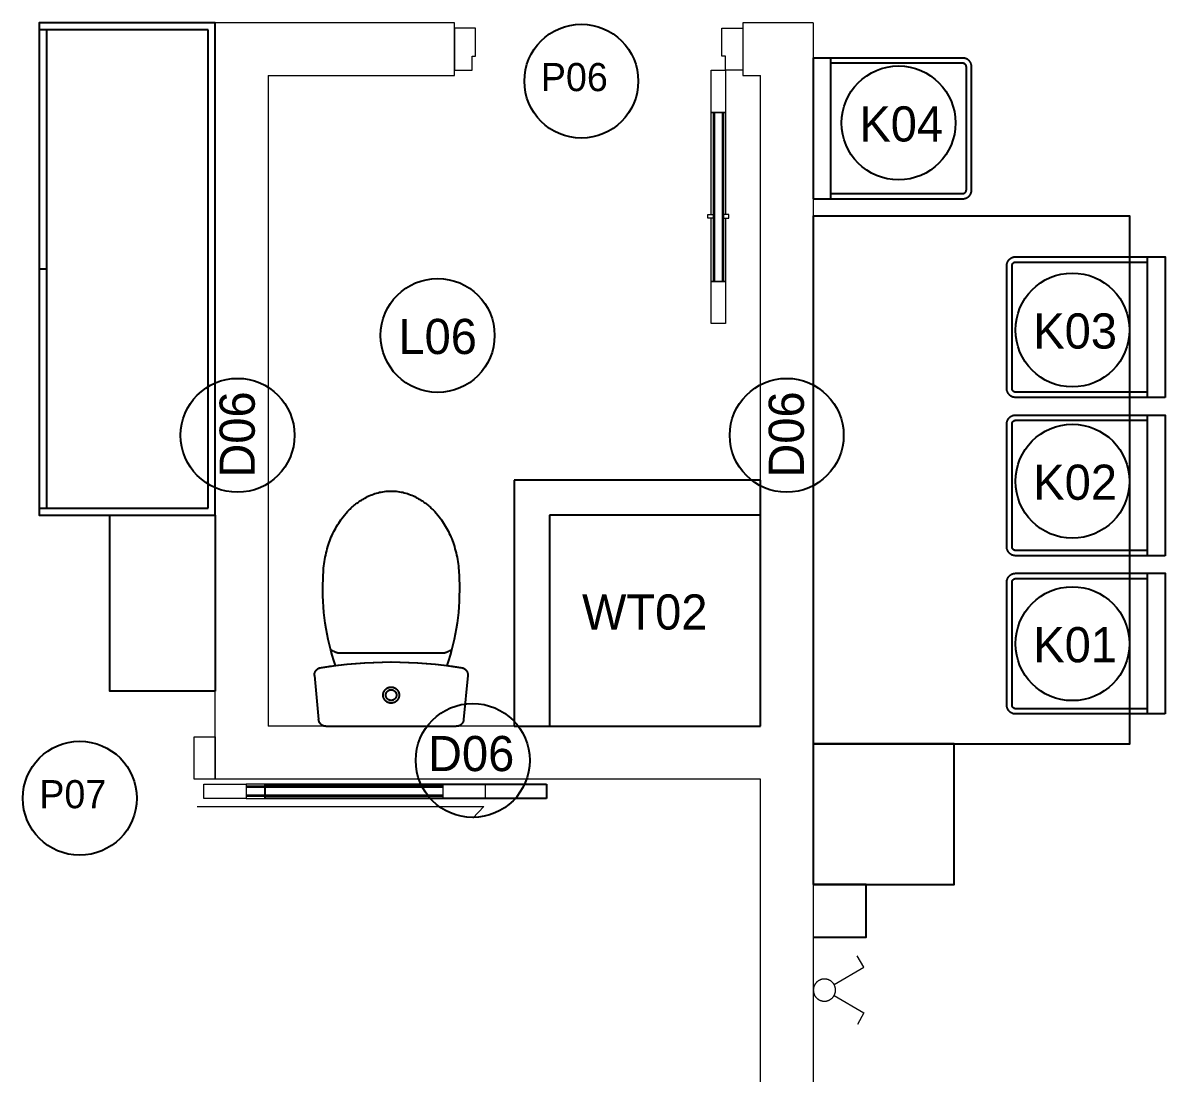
# Model space of a CAD drawing. Header units: metres. Extents: x 0 to 2861, y -1 to 1496.
# Drawn here: x 6.364 to 9.611, y 7.264 to 10.25 of the extents above; entities that cross this region are included whole.
import ezdxf

# ---------------------------------------------------------------- set-up
doc = ezdxf.new("R2010")
doc.units = ezdxf.units.M
doc.linetypes.add('ACAD_ISO03W100', pattern=[30, 12, -18])
for name, color, linetype, lineweight in [('#SAKLAR', 4, 'Continuous', 20), ('ARS-KUSEN', 25, 'Continuous', 9), ('ARS_DINDING', 1, 'Continuous', 15)]:
    doc.layers.add(name, color=color, linetype=linetype, lineweight=lineweight)
for name, color, linetype in [('ARS-FURNITURE', 252, 'Continuous'), ('ARS_ARSIR', 251, 'Continuous'), ('Default', 18, 'Continuous'), ('Furniture lavatory', 8, 'Continuous'), ('TEKS', 7, 'Continuous')]:
    doc.layers.add(name, color=color, linetype=linetype)

# ---------------------------------------------------------------- blocks, each defined once
blk = doc.blocks.new('KURSI MAKAN')
at = {"layer": 'ARS-FURNITURE'}
for points in [[(-22.23, 4.78), (-22.31, 4.78), (-22.4, 4.78), (-22.48, 4.77), (-22.57, 4.76), (-22.65, 4.75), (-22.74, 4.73), (-22.82, 4.71), (-22.9, 4.69), (-22.99, 4.67), (-23.07, 4.64), (-23.15, 4.61), (-23.22, 4.58), (-23.3, 4.54), (-23.38, 4.5), (-23.45, 4.46), (-23.53, 4.42), (-23.6, 4.38), (-23.67, 4.33), (-23.74, 4.28), (-23.81, 4.22), (-23.87, 4.17), (-23.94, 4.11), (-24, 4.05), (-24.06, 3.99), (-24.11, 3.93), (-24.17, 3.86), (-24.22, 3.8), (-24.27, 3.73), (-24.32, 3.66), (-24.36, 3.58), (-24.41, 3.51), (-24.45, 3.43), (-24.49, 3.36), (-24.52, 3.28), (-24.55, 3.2), (-24.58, 3.12), (-24.61, 3.04), (-24.64, 2.96), (-24.66, 2.88), (-24.68, 2.79), (-24.69, 2.71), (-24.71, 2.63), (-24.72, 2.54), (-24.72, 2.46), (-24.73, 2.37), (-24.73, 2.28)], [(-22.23, 3.28), (-22.26, 3.28), (-22.3, 3.28), (-22.33, 3.28), (-22.37, 3.28), (-22.4, 3.27), (-22.43, 3.26), (-22.47, 3.26), (-22.5, 3.25), (-22.53, 3.24), (-22.56, 3.23), (-22.6, 3.22), (-22.63, 3.2), (-22.66, 3.19), (-22.69, 3.17), (-22.72, 3.16), (-22.75, 3.14), (-22.78, 3.12), (-22.81, 3.1), (-22.83, 3.08), (-22.86, 3.06), (-22.89, 3.04), (-22.91, 3.02), (-22.94, 2.99), (-22.96, 2.97), (-22.98, 2.94), (-23, 2.92), (-23.03, 2.89), (-23.05, 2.86), (-23.07, 2.83), (-23.08, 2.8), (-23.1, 2.77), (-23.12, 2.74), (-23.13, 2.71), (-23.15, 2.68), (-23.16, 2.65), (-23.17, 2.62), (-23.18, 2.59), (-23.19, 2.55), (-23.2, 2.52), (-23.21, 2.49), (-23.21, 2.45), (-23.22, 2.42), (-23.22, 2.39), (-23.23, 2.35), (-23.23, 2.32), (-23.23, 2.28)], [(20.27, 4.78), (-22.23, 4.78)], [(15.27, 3.28), (-22.23, 3.28)], [(20.27, -35.22), (20.27, 4.78)], [(-24.73, 2.28), (-24.73, -32.72)], [(-23.23, 2.28), (-23.23, -32.72)], [(-24.73, -32.72), (-24.73, -32.8), (-24.72, -32.89), (-24.72, -32.97), (-24.71, -33.06), (-24.69, -33.14), (-24.68, -33.22), (-24.66, -33.31), (-24.64, -33.39), (-24.61, -33.47), (-24.58, -33.55), (-24.55, -33.63), (-24.52, -33.71), (-24.49, -33.79), (-24.45, -33.87), (-24.41, -33.94), (-24.36, -34.01), (-24.32, -34.09), (-24.27, -34.16), (-24.22, -34.23), (-24.17, -34.29), (-24.11, -34.36), (-24.06, -34.42), (-24, -34.48), (-23.94, -34.54), (-23.87, -34.6), (-23.81, -34.65), (-23.74, -34.71), (-23.67, -34.76), (-23.6, -34.81), (-23.53, -34.85), (-23.45, -34.89), (-23.38, -34.93), (-23.3, -34.97), (-23.22, -35.01), (-23.15, -35.04), (-23.07, -35.07), (-22.99, -35.1), (-22.9, -35.12), (-22.82, -35.14), (-22.74, -35.16), (-22.65, -35.18), (-22.57, -35.19), (-22.48, -35.2), (-22.4, -35.21), (-22.31, -35.21), (-22.23, -35.22)], [(-23.23, -32.72), (-23.23, -32.75), (-23.23, -32.78), (-23.22, -32.82), (-23.22, -32.85), (-23.21, -32.89), (-23.21, -32.92), (-23.2, -32.95), (-23.19, -32.99), (-23.18, -33.02), (-23.17, -33.05), (-23.16, -33.08), (-23.15, -33.11), (-23.13, -33.14), (-23.12, -33.18), (-23.1, -33.21), (-23.08, -33.23), (-23.07, -33.26), (-23.05, -33.29), (-23.03, -33.32), (-23, -33.35), (-22.98, -33.37), (-22.96, -33.4), (-22.94, -33.42), (-22.91, -33.45), (-22.89, -33.47), (-22.86, -33.49), (-22.83, -33.51), (-22.81, -33.53), (-22.78, -33.55), (-22.75, -33.57), (-22.72, -33.59), (-22.69, -33.6), (-22.66, -33.62), (-22.63, -33.63), (-22.6, -33.65), (-22.56, -33.66), (-22.53, -33.67), (-22.5, -33.68), (-22.47, -33.69), (-22.43, -33.69), (-22.4, -33.7), (-22.37, -33.71), (-22.33, -33.71), (-22.3, -33.71), (-22.26, -33.71), (-22.23, -33.72)], [(-22.23, -33.72), (15.27, -33.72)], [(-22.23, -35.22), (20.27, -35.22)]]:
    blk.add_lwpolyline(points, dxfattribs=at)
blk.add_lwpolyline([(20.27, 4.78), (15.27, 4.78), (15.27, -35.22), (20.27, -35.22)], close=True, dxfattribs=at)

msp = doc.modelspace()

# ---------------------------------------------------------------- linework, layer by layer
at = {"layer": '#SAKLAR'}
for points in [[(8.7552, 7.5651), (8.7362, 7.5978)], [(8.6702, 7.5158), (8.7552, 7.5651)], [(8.6702, 7.4842), (8.7553, 7.4352)], [(8.7553, 7.4352), (8.7365, 7.4024)]]:
    msp.add_lwpolyline(points, dxfattribs=at)
msp.add_lwpolyline([(8.6429, 7.4685), (8.644, 7.4685), (8.6451, 7.4685), (8.6462, 7.4686), (8.6473, 7.4688), (8.6484, 7.4689), (8.6494, 7.4691), (8.6505, 7.4694), (8.6516, 7.4697), (8.6526, 7.47), (8.6537, 7.4703), (8.6547, 7.4707), (8.6557, 7.4712), (8.6567, 7.4716), (8.6577, 7.4721), (8.6586, 7.4727), (8.6596, 7.4732), (8.6605, 7.4738), (8.6614, 7.4744), (8.6622, 7.4751), (8.6631, 7.4758), (8.6639, 7.4765), (8.6647, 7.4772), (8.6655, 7.478), (8.6663, 7.4788), (8.667, 7.4796), (8.6677, 7.4805), (8.6683, 7.4814), (8.669, 7.4822), (8.6696, 7.4832), (8.6701, 7.4841), (8.6707, 7.4851), (8.6712, 7.486), (8.6716, 7.487), (8.6721, 7.488), (8.6725, 7.489), (8.6728, 7.4901), (8.6732, 7.4911), (8.6734, 7.4922), (8.6737, 7.4932), (8.6739, 7.4943), (8.6741, 7.4954), (8.6742, 7.4965), (8.6743, 7.4976), (8.6744, 7.4987), (8.6744, 7.4998), (8.6744, 7.5009), (8.6744, 7.502), (8.6743, 7.503), (8.6742, 7.5041), (8.674, 7.5052), (8.6738, 7.5063), (8.6736, 7.5074), (8.6733, 7.5084), (8.673, 7.5095), (8.6726, 7.5105), (8.6722, 7.5115), (8.6718, 7.5126), (8.6714, 7.5135), (8.6709, 7.5145), (8.6704, 7.5155), (8.6698, 7.5164), (8.6692, 7.5174), (8.6686, 7.5183), (8.668, 7.5191), (8.6673, 7.52), (8.6666, 7.5208), (8.6658, 7.5216), (8.6651, 7.5224), (8.6643, 7.5232), (8.6635, 7.5239), (8.6626, 7.5246), (8.6617, 7.5253), (8.6609, 7.5259), (8.6599, 7.5265), (8.659, 7.5271), (8.6581, 7.5277), (8.6571, 7.5282), (8.6561, 7.5286), (8.6551, 7.5291), (8.6541, 7.5295), (8.6531, 7.5299), (8.652, 7.5302), (8.651, 7.5305), (8.6499, 7.5308), (8.6488, 7.531), (8.6478, 7.5312), (8.6467, 7.5313), (8.6456, 7.5314), (8.6445, 7.5315), (8.6434, 7.5315), (8.6423, 7.5315), (8.6412, 7.5315), (8.6401, 7.5314), (8.639, 7.5313), (8.6379, 7.5312), (8.6369, 7.531), (8.6358, 7.5307), (8.6347, 7.5305), (8.6337, 7.5302), (8.6326, 7.5298), (8.6316, 7.5295), (8.6306, 7.5291), (8.6296, 7.5286), (8.6286, 7.5281), (8.6276, 7.5276), (8.6267, 7.5271), (8.6258, 7.5265), (8.6248, 7.5259), (8.624, 7.5252), (8.6231, 7.5246), (8.6223, 7.5239), (8.6214, 7.5231), (8.6206, 7.5224), (8.6199, 7.5216), (8.6191, 7.5208), (8.6184, 7.5199), (8.6178, 7.5191), (8.6171, 7.5182), (8.6165, 7.5173), (8.6159, 7.5164), (8.6154, 7.5154), (8.6148, 7.5145), (8.6144, 7.5135), (8.6139, 7.5125), (8.6135, 7.5115), (8.6131, 7.5104), (8.6128, 7.5094), (8.6125, 7.5083), (8.6122, 7.5073), (8.612, 7.5062), (8.6118, 7.5051), (8.6116, 7.5041), (8.6115, 7.503), (8.6114, 7.5019), (8.6113, 7.5008), (8.6113, 7.4997), (8.6114, 7.4986), (8.6114, 7.4975), (8.6115, 7.4964), (8.6117, 7.4953), (8.6119, 7.4942), (8.6121, 7.4932), (8.6123, 7.4921), (8.6126, 7.491), (8.613, 7.49), (8.6133, 7.489), (8.6137, 7.488), (8.6142, 7.4869), (8.6146, 7.486), (8.6151, 7.485), (8.6157, 7.484), (8.6162, 7.4831), (8.6168, 7.4822), (8.6175, 7.4813), (8.6181, 7.4804), (8.6188, 7.4796), (8.6196, 7.4788), (8.6203, 7.478), (8.6211, 7.4772), (8.6219, 7.4764), (8.6227, 7.4757), (8.6236, 7.475), (8.6245, 7.4744), (8.6254, 7.4738), (8.6263, 7.4732), (8.6272, 7.4726), (8.6282, 7.4721), (8.6292, 7.4716), (8.6302, 7.4711), (8.6312, 7.4707), (8.6322, 7.4703), (8.6332, 7.47), (8.6343, 7.4696), (8.6353, 7.4694), (8.6364, 7.4691), (8.6375, 7.4689), (8.6386, 7.4687), (8.6396, 7.4686), (8.6407, 7.4685), (8.6418, 7.4685)], close=True, dxfattribs=at)
at = {"layer": 'ARS-FURNITURE'}
for points in [[(6.9113, 10.25), (6.4113, 10.25), (6.4113, 8.85), (6.9113, 8.85)], [(8.6113, 8.2), (9.5113, 8.2), (9.5113, 9.7), (8.6113, 9.7)], [(6.9113, 8.35), (6.6113, 8.35), (6.6113, 8.85), (6.9113, 8.85)], [(8.6113, 7.8), (9.0113, 7.8), (9.0113, 8.2), (8.6113, 8.2)]]:
    msp.add_lwpolyline(points, close=True, dxfattribs=at)
for points in [[(6.8913, 10.23), (6.4113, 10.23)], [(6.4313, 10.23), (6.4313, 8.87)], [(6.8913, 8.87), (6.8913, 10.23)], [(6.4313, 9.55), (6.4113, 9.55)], [(8.4613, 8.95), (7.7613, 8.95)], [(7.7613, 8.95), (7.7613, 8.25)], [(8.4613, 8.25), (8.4613, 8.95)], [(6.4113, 8.87), (6.8913, 8.87)], [(8.4613, 8.85), (7.8613, 8.85)], [(7.8613, 8.85), (7.8613, 8.25)], [(8.4613, 8.25), (8.4613, 8.85)], [(7.7613, 8.25), (8.4613, 8.25)], [(7.8613, 8.25), (8.4613, 8.25)]]:
    msp.add_lwpolyline(points, dxfattribs=at)
at = {"layer": 'ARS-KUSEN'}
for points in [[(7.6513, 10.235), (7.5913, 10.235)], [(7.5913, 10.235), (7.5913, 10.115)], [(7.6513, 10.155), (7.6513, 10.235)], [(8.3513, 10.155), (8.3513, 10.235)], [(8.3513, 10.235), (8.4113, 10.235)], [(8.4113, 10.235), (8.4113, 10.115)], [(7.6413, 10.115), (7.6413, 10.155)], [(7.6413, 10.155), (7.6513, 10.155)], [(8.3613, 10.155), (8.3513, 10.155)], [(8.3613, 10.115), (8.3613, 10.155)], [(7.5913, 10.115), (7.6413, 10.115)], [(8.3213, 9.995), (8.3213, 10.115)], [(8.3213, 10.115), (8.3613, 10.115)], [(8.4113, 10.115), (8.3613, 10.115)], [(8.3613, 10.115), (8.3613, 9.995)], [(8.3613, 9.995), (8.3213, 9.995)], [(8.3263, 9.995), (8.3263, 9.515)], [(8.3303, 9.995), (8.3303, 9.515)], [(8.3523, 9.995), (8.3523, 9.515)], [(8.3563, 9.995), (8.3563, 9.515)], [(8.3113, 9.695), (8.3113, 9.705)], [(8.3113, 9.705), (8.3263, 9.705)], [(8.3263, 9.695), (8.3113, 9.695)], [(8.3263, 9.705), (8.3263, 9.695)], [(8.3563, 9.705), (8.3563, 9.695)], [(8.3713, 9.705), (8.3563, 9.705)], [(8.3563, 9.695), (8.3713, 9.695)], [(8.3713, 9.695), (8.3713, 9.705)], [(8.3213, 9.395), (8.3213, 9.515)], [(8.3213, 9.515), (8.3613, 9.515)], [(8.3613, 9.515), (8.3613, 9.395)], [(8.3613, 9.395), (8.3213, 9.395)], [(7.559, 8.08), (6.999, 8.08)], [(7.559, 8.076), (6.999, 8.076)], [(7.559, 8.054), (6.999, 8.054)], [(6.8601, 8.0215), (7.6751, 8.0215), (7.6434, 7.9892)], [(7.559, 8.05), (6.999, 8.05)]]:
    msp.add_lwpolyline(points, dxfattribs=at)
at = {"layer": 'ARS-KUSEN', "color": 16}
for points in [[(8.3213, 9.705), (8.3213, 9.995)], [(8.3213, 9.995), (8.3613, 9.995)], [(8.3613, 9.995), (8.3613, 9.705)], [(8.3213, 9.515), (8.3213, 9.695)], [(8.3613, 9.695), (8.3613, 9.515)], [(8.3613, 9.515), (8.3213, 9.515)]]:
    msp.add_lwpolyline(points, dxfattribs=at)
at = {"layer": 'ARS-KUSEN'}
for points in [[(6.9113, 8.1), (6.8613, 8.1), (6.8513, 8.1), (6.8513, 8.22), (6.9113, 8.22)], [(6.999, 8.045), (6.879, 8.045), (6.879, 8.085), (6.999, 8.085)], [(7.559, 8.085), (6.999, 8.085), (6.999, 8.045), (7.559, 8.045)], [(7.679, 8.045), (7.559, 8.045), (7.559, 8.085), (7.679, 8.085)]]:
    msp.add_lwpolyline(points, close=True, dxfattribs=at)
at = {"layer": 'ARS_ARSIR', "linetype": 'ACAD_ISO03W100'}
msp.add_lwpolyline([(7.0533, 8.085), (7.8533, 8.085), (7.8533, 8.045), (7.0533, 8.045)], close=True, dxfattribs=at)
at = {"layer": 'ARS_DINDING', "color": 251}
for points in [[(6.9113, 8.1), (6.9113, 10.25)], [(7.5913, 10.25), (6.9113, 10.25)], [(7.5913, 10.1), (7.5913, 10.25)], [(8.6113, 10.25), (8.4113, 10.25)], [(8.4113, 10.25), (8.4113, 10.1)], [(8.6113, 10.25), (8.6113, 4.75)], [(7.0613, 10.1), (7.0613, 8.25)], [(7.0613, 10.1), (7.5913, 10.1)], [(8.4113, 10.1), (8.4613, 10.1)], [(8.4613, 8.25), (8.4613, 10.1)], [(8.4613, 8.25), (7.0613, 8.25)], [(8.4613, 8.1), (6.9113, 8.1)], [(8.4613, 3.25), (8.4613, 8.1)]]:
    msp.add_lwpolyline(points, dxfattribs=at)
at = {"layer": 'Default'}
msp.add_lwpolyline([(8.6113, 7.65), (8.7613, 7.65), (8.7613, 7.8), (8.6113, 7.8)], dxfattribs=at)
at = {"layer": 'Furniture lavatory'}
for points in [[(7.2746, 8.8453), (7.2788, 8.8506), (7.2831, 8.8557), (7.2876, 8.8605), (7.2921, 8.8652), (7.2946, 8.8677), (7.2972, 8.8702), (7.2999, 8.8726), (7.3026, 8.875), (7.3054, 8.8774), (7.3083, 8.8798), (7.3112, 8.8821), (7.3142, 8.8843), (7.3172, 8.8866), (7.3203, 8.8888), (7.3235, 8.8909), (7.3267, 8.893), (7.3299, 8.895), (7.3333, 8.897), (7.3366, 8.899), (7.3401, 8.9009)], [(7.3401, 8.9009), (7.344, 8.9029), (7.3481, 8.9049), (7.3522, 8.9067), (7.3565, 8.9084), (7.3608, 8.91), (7.3651, 8.9115), (7.3696, 8.9129), (7.374, 8.9141), (7.3786, 8.9152), (7.3832, 8.9161), (7.3878, 8.9169), (7.3925, 8.9176), (7.3972, 8.9181), (7.4019, 8.9185), (7.4066, 8.9187), (7.4113, 8.9188)], [(7.4113, 8.9188), (7.4161, 8.9187), (7.4208, 8.9185), (7.4255, 8.9181), (7.4302, 8.9176), (7.4349, 8.9169), (7.4395, 8.9161), (7.4441, 8.9152), (7.4486, 8.9141), (7.4531, 8.9129), (7.4575, 8.9115), (7.4619, 8.91), (7.4662, 8.9084), (7.4704, 8.9067), (7.4746, 8.9049), (7.4786, 8.9029), (7.4826, 8.9009)], [(7.4826, 8.9009), (7.486, 8.899), (7.4894, 8.897), (7.4927, 8.895), (7.496, 8.893), (7.4992, 8.8909), (7.5024, 8.8888), (7.5055, 8.8866), (7.5085, 8.8843), (7.5115, 8.8821), (7.5144, 8.8798), (7.5172, 8.8774), (7.52, 8.875), (7.5228, 8.8726), (7.5254, 8.8702), (7.5281, 8.8677), (7.5306, 8.8652), (7.5351, 8.8605), (7.5395, 8.8557), (7.5438, 8.8506), (7.548, 8.8453)], [(7.2334, 8.7666), (7.2352, 8.7721), (7.2371, 8.7776), (7.2392, 8.7829), (7.2413, 8.7882), (7.2436, 8.7934), (7.246, 8.7986), (7.2485, 8.8037), (7.251, 8.8086), (7.2537, 8.8135), (7.2564, 8.8184), (7.2593, 8.8231), (7.2622, 8.8277), (7.2652, 8.8323), (7.2683, 8.8367), (7.2714, 8.8411), (7.2746, 8.8453)], [(7.548, 8.8453), (7.5513, 8.8411), (7.5544, 8.8367), (7.5575, 8.8323), (7.5605, 8.8277), (7.5634, 8.8231), (7.5662, 8.8184), (7.569, 8.8135), (7.5716, 8.8086), (7.5742, 8.8037), (7.5767, 8.7986), (7.5791, 8.7934), (7.5813, 8.7882), (7.5835, 8.7829), (7.5855, 8.7776), (7.5875, 8.7721), (7.5893, 8.7666)], [(7.218, 8.668), (7.2181, 8.6743), (7.2183, 8.6806), (7.2186, 8.6869), (7.219, 8.6932), (7.2195, 8.6995), (7.2202, 8.7058), (7.221, 8.712), (7.2219, 8.7182), (7.223, 8.7244), (7.2241, 8.7306), (7.2254, 8.7367), (7.2267, 8.7428), (7.2282, 8.7488), (7.2298, 8.7548), (7.2316, 8.7608), (7.2334, 8.7666)], [(7.5893, 8.7666), (7.5911, 8.7608), (7.5928, 8.7548), (7.5944, 8.7488), (7.5959, 8.7428), (7.5973, 8.7367), (7.5986, 8.7306), (7.5997, 8.7244), (7.6007, 8.7182), (7.6017, 8.712), (7.6025, 8.7058), (7.6031, 8.6995), (7.6037, 8.6932), (7.6041, 8.6869), (7.6044, 8.6806), (7.6046, 8.6743), (7.6047, 8.668)], [(7.2533, 8.4227), (7.2485, 8.4373), (7.244, 8.452), (7.2398, 8.4668), (7.236, 8.4818), (7.2325, 8.4969), (7.2294, 8.5121), (7.2266, 8.5274), (7.2242, 8.5429), (7.2221, 8.5584), (7.2204, 8.5739), (7.2191, 8.5896), (7.2181, 8.6052), (7.2175, 8.6209), (7.2173, 8.6366), (7.2175, 8.6523), (7.218, 8.668)], [(7.6047, 8.668), (7.6052, 8.6523), (7.6053, 8.6366), (7.6051, 8.6209), (7.6045, 8.6052), (7.6036, 8.5896), (7.6023, 8.5739), (7.6006, 8.5584), (7.5985, 8.5429), (7.5961, 8.5274), (7.5933, 8.5121), (7.5902, 8.4969), (7.5867, 8.4818), (7.5828, 8.4668), (7.5787, 8.452), (7.5742, 8.4373), (7.5694, 8.4227)], [(7.2592, 8.4584), (7.2578, 8.4588), (7.2565, 8.4593), (7.2551, 8.4597), (7.2538, 8.4602), (7.2525, 8.4608), (7.2513, 8.4613), (7.25, 8.4619), (7.2487, 8.4625), (7.2475, 8.4631), (7.2463, 8.4637), (7.2451, 8.4644), (7.244, 8.465), (7.2428, 8.4657), (7.2417, 8.4665), (7.2406, 8.4672), (7.2395, 8.4679)], [(7.2592, 8.4584), (7.5635, 8.4584)], [(7.5832, 8.4679), (7.5821, 8.4672), (7.581, 8.4665), (7.5798, 8.4657), (7.5787, 8.465), (7.5775, 8.4644), (7.5764, 8.4637), (7.5751, 8.4631), (7.5739, 8.4625), (7.5727, 8.4619), (7.5714, 8.4613), (7.5701, 8.4608), (7.5688, 8.4602), (7.5675, 8.4597), (7.5662, 8.4593), (7.5649, 8.4588), (7.5635, 8.4584)], [(7.1934, 8.394), (7.1934, 8.3946), (7.1934, 8.3952), (7.1933, 8.3958), (7.1933, 8.3964), (7.1934, 8.397), (7.1934, 8.3976), (7.1935, 8.3982), (7.1935, 8.3988), (7.1936, 8.3994), (7.1937, 8.4), (7.1939, 8.4006), (7.194, 8.4011), (7.1941, 8.4017), (7.1943, 8.4023), (7.1945, 8.4028), (7.1947, 8.4034), (7.1949, 8.4039), (7.1951, 8.4045), (7.1954, 8.405), (7.1956, 8.4055), (7.1959, 8.406), (7.1962, 8.4065), (7.1965, 8.407), (7.1968, 8.4074), (7.1971, 8.4079), (7.1974, 8.4083), (7.1977, 8.4088), (7.1981, 8.4092), (7.1984, 8.4096), (7.1987, 8.41), (7.1991, 8.4104), (7.1995, 8.4107), (7.1997, 8.411), (7.2, 8.4113), (7.2003, 8.4115), (7.2006, 8.4118), (7.2009, 8.412), (7.2012, 8.4123), (7.2015, 8.4125), (7.2018, 8.4127), (7.2021, 8.413), (7.2024, 8.4132), (7.2028, 8.4134), (7.2031, 8.4136), (7.2034, 8.4138), (7.2038, 8.414), (7.2041, 8.4142), (7.2045, 8.4144), (7.2049, 8.4146), (7.2052, 8.4148), (7.2056, 8.415), (7.206, 8.4152), (7.2064, 8.4153), (7.2068, 8.4155), (7.2072, 8.4156), (7.2076, 8.4158), (7.208, 8.4159), (7.2084, 8.416), (7.2088, 8.4161), (7.2092, 8.4162), (7.2096, 8.4163), (7.21, 8.4164), (7.2105, 8.4165), (7.2109, 8.4166)], [(7.2109, 8.4166), (7.2356, 8.4204), (7.2604, 8.4236), (7.2853, 8.4264), (7.3103, 8.4287), (7.3353, 8.4305), (7.3604, 8.4317), (7.3855, 8.4325), (7.4106, 8.4328), (7.4358, 8.4325), (7.4609, 8.4318), (7.486, 8.4305), (7.511, 8.4288), (7.536, 8.4265), (7.5609, 8.4238), (7.5857, 8.4205), (7.6104, 8.4168)], [(7.2122, 8.4168), (7.2369, 8.4205), (7.2618, 8.4238), (7.2867, 8.4265), (7.3116, 8.4288), (7.3367, 8.4305), (7.3618, 8.4318), (7.3869, 8.4325), (7.412, 8.4328), (7.4372, 8.4325), (7.4623, 8.4317), (7.4874, 8.4305), (7.5124, 8.4287), (7.5374, 8.4264), (7.5623, 8.4236), (7.5871, 8.4204), (7.6118, 8.4166)], [(7.6118, 8.4166), (7.6122, 8.4165), (7.6126, 8.4164), (7.6131, 8.4163), (7.6135, 8.4162), (7.6139, 8.4161), (7.6143, 8.416), (7.6147, 8.4159), (7.6151, 8.4158), (7.6155, 8.4156), (7.6159, 8.4155), (7.6163, 8.4153), (7.6167, 8.4152), (7.6171, 8.415), (7.6174, 8.4148), (7.6178, 8.4146), (7.6182, 8.4144), (7.6185, 8.4142), (7.6189, 8.414), (7.6192, 8.4138), (7.6196, 8.4136), (7.6199, 8.4134), (7.6203, 8.4132), (7.6206, 8.413), (7.6209, 8.4127), (7.6212, 8.4125), (7.6215, 8.4123), (7.6218, 8.412), (7.6221, 8.4118), (7.6224, 8.4115), (7.6227, 8.4113), (7.6229, 8.411), (7.6232, 8.4107), (7.6236, 8.4104), (7.6239, 8.41), (7.6243, 8.4096), (7.6246, 8.4092), (7.6249, 8.4088), (7.6253, 8.4083), (7.6256, 8.4079), (7.6259, 8.4074), (7.6262, 8.407), (7.6265, 8.4065), (7.6268, 8.406), (7.627, 8.4055), (7.6273, 8.405), (7.6275, 8.4045), (7.6278, 8.4039), (7.628, 8.4034), (7.6282, 8.4028), (7.6284, 8.4023), (7.6285, 8.4017), (7.6287, 8.4011), (7.6288, 8.4006), (7.6289, 8.4), (7.629, 8.3994), (7.6291, 8.3988), (7.6292, 8.3982), (7.6293, 8.3976), (7.6293, 8.397), (7.6293, 8.3964), (7.6293, 8.3958), (7.6293, 8.3952), (7.6293, 8.3946), (7.6292, 8.394)], [(7.1934, 8.394), (7.2052, 8.2689)], [(7.6292, 8.394), (7.6174, 8.2689)], [(7.226, 8.25), (7.2255, 8.25), (7.225, 8.25), (7.2244, 8.2501), (7.2239, 8.2501), (7.2233, 8.2502), (7.2228, 8.2503), (7.2223, 8.2503), (7.2218, 8.2504), (7.2212, 8.2506), (7.2207, 8.2507), (7.2202, 8.2508), (7.2197, 8.251), (7.2192, 8.2512), (7.2187, 8.2513), (7.2182, 8.2515), (7.2177, 8.2517), (7.2173, 8.2519), (7.2168, 8.2522), (7.2163, 8.2524), (7.2159, 8.2526), (7.2155, 8.2529), (7.215, 8.2531), (7.2146, 8.2534), (7.2142, 8.2537), (7.2138, 8.254), (7.2134, 8.2543), (7.213, 8.2545), (7.2127, 8.2549), (7.2123, 8.2552), (7.2119, 8.2555), (7.2116, 8.2558), (7.2113, 8.2561), (7.211, 8.2564), (7.2107, 8.2567), (7.2104, 8.257), (7.2101, 8.2573), (7.2099, 8.2577), (7.2096, 8.258), (7.2093, 8.2583), (7.2091, 8.2587), (7.2088, 8.259), (7.2086, 8.2594), (7.2083, 8.2598), (7.2081, 8.2602), (7.2079, 8.2605), (7.2077, 8.2609), (7.2075, 8.2613), (7.2073, 8.2617), (7.2071, 8.2622), (7.2069, 8.2626), (7.2067, 8.263), (7.2065, 8.2634), (7.2064, 8.2639), (7.2062, 8.2643), (7.2061, 8.2648), (7.2059, 8.2652), (7.2058, 8.2657), (7.2057, 8.2661), (7.2056, 8.2666), (7.2055, 8.267), (7.2054, 8.2675), (7.2053, 8.268), (7.2053, 8.2685), (7.2052, 8.2689)], [(7.226, 8.25), (7.5966, 8.25)], [(7.6174, 8.2689), (7.6174, 8.2685), (7.6173, 8.268), (7.6173, 8.2675), (7.6172, 8.267), (7.6171, 8.2666), (7.617, 8.2661), (7.6169, 8.2657), (7.6167, 8.2652), (7.6166, 8.2648), (7.6165, 8.2643), (7.6163, 8.2639), (7.6162, 8.2634), (7.616, 8.263), (7.6158, 8.2626), (7.6156, 8.2622), (7.6154, 8.2617), (7.6152, 8.2613), (7.615, 8.2609), (7.6148, 8.2605), (7.6146, 8.2602), (7.6143, 8.2598), (7.6141, 8.2594), (7.6138, 8.259), (7.6136, 8.2587), (7.6133, 8.2583), (7.6131, 8.258), (7.6128, 8.2577), (7.6125, 8.2573), (7.6123, 8.257), (7.612, 8.2567), (7.6117, 8.2564), (7.6114, 8.2561), (7.6111, 8.2558), (7.6107, 8.2555), (7.6104, 8.2552), (7.61, 8.2549), (7.6096, 8.2545), (7.6093, 8.2543), (7.6089, 8.254), (7.6085, 8.2537), (7.6081, 8.2534), (7.6076, 8.2531), (7.6072, 8.2529), (7.6068, 8.2526), (7.6063, 8.2524), (7.6059, 8.2522), (7.6054, 8.2519), (7.6049, 8.2517), (7.6045, 8.2515), (7.604, 8.2513), (7.6035, 8.2512), (7.603, 8.251), (7.6025, 8.2508), (7.602, 8.2507), (7.6014, 8.2506), (7.6009, 8.2504), (7.6004, 8.2503), (7.5999, 8.2503), (7.5993, 8.2502), (7.5988, 8.2501), (7.5983, 8.2501), (7.5977, 8.25), (7.5972, 8.25), (7.5966, 8.25)]]:
    msp.add_lwpolyline(points, dxfattribs=at)
for points in [[(7.4274, 8.3226), (7.4271, 8.3223), (7.4267, 8.3219), (7.4263, 8.3216), (7.4259, 8.3212), (7.4255, 8.3209), (7.4251, 8.3206), (7.4247, 8.3203), (7.4242, 8.32), (7.4238, 8.3197), (7.4233, 8.3194), (7.4229, 8.3191), (7.4224, 8.3188), (7.4219, 8.3186), (7.4214, 8.3183), (7.4209, 8.3181), (7.4204, 8.3178), (7.4199, 8.3176), (7.4193, 8.3174), (7.4188, 8.3172), (7.4182, 8.317), (7.4177, 8.3169), (7.4171, 8.3167), (7.4166, 8.3166), (7.416, 8.3164), (7.4154, 8.3163), (7.4149, 8.3162), (7.4143, 8.3162), (7.4137, 8.3161), (7.4131, 8.316), (7.4125, 8.316), (7.4119, 8.316), (7.4113, 8.316), (7.4107, 8.316), (7.4102, 8.316), (7.4096, 8.316), (7.409, 8.3161), (7.4084, 8.3162), (7.4078, 8.3162), (7.4072, 8.3163), (7.4067, 8.3164), (7.4061, 8.3166), (7.4055, 8.3167), (7.405, 8.3169), (7.4044, 8.317), (7.4039, 8.3172), (7.4033, 8.3174), (7.4028, 8.3176), (7.4023, 8.3178), (7.4018, 8.3181), (7.4013, 8.3183), (7.4008, 8.3186), (7.4003, 8.3188), (7.3998, 8.3191), (7.3993, 8.3194), (7.3989, 8.3197), (7.3984, 8.32), (7.398, 8.3203), (7.3976, 8.3206), (7.3972, 8.3209), (7.3967, 8.3212), (7.3964, 8.3216), (7.396, 8.3219), (7.3956, 8.3223), (7.3952, 8.3226), (7.3949, 8.323), (7.3945, 8.3234), (7.3942, 8.3237), (7.3939, 8.3241), (7.3935, 8.3245), (7.3932, 8.325), (7.3929, 8.3254), (7.3926, 8.3258), (7.3923, 8.3263), (7.392, 8.3267), (7.3917, 8.3272), (7.3914, 8.3277), (7.3912, 8.3282), (7.3909, 8.3287), (7.3907, 8.3292), (7.3904, 8.3297), (7.3902, 8.3302), (7.39, 8.3307), (7.3898, 8.3313), (7.3896, 8.3318), (7.3895, 8.3324), (7.3893, 8.3329), (7.3892, 8.3335), (7.389, 8.3341), (7.3889, 8.3346), (7.3888, 8.3352), (7.3888, 8.3358), (7.3887, 8.3364), (7.3886, 8.337), (7.3886, 8.3376), (7.3886, 8.3381), (7.3886, 8.3387), (7.3886, 8.3393), (7.3886, 8.3399), (7.3886, 8.3405), (7.3887, 8.3411), (7.3888, 8.3417), (7.3888, 8.3422), (7.3889, 8.3428), (7.389, 8.3434), (7.3892, 8.344), (7.3893, 8.3445), (7.3895, 8.3451), (7.3896, 8.3456), (7.3898, 8.3462), (7.39, 8.3467), (7.3902, 8.3473), (7.3904, 8.3478), (7.3907, 8.3483), (7.3909, 8.3488), (7.3912, 8.3493), (7.3914, 8.3498), (7.3917, 8.3503), (7.392, 8.3507), (7.3923, 8.3512), (7.3926, 8.3516), (7.3929, 8.3521), (7.3932, 8.3525), (7.3935, 8.3529), (7.3939, 8.3533), (7.3942, 8.3537), (7.3945, 8.3541), (7.3949, 8.3545), (7.3952, 8.3548), (7.3956, 8.3552), (7.396, 8.3555), (7.3964, 8.3559), (7.3967, 8.3562), (7.3972, 8.3565), (7.3976, 8.3569), (7.398, 8.3572), (7.3984, 8.3575), (7.3989, 8.3578), (7.3993, 8.3581), (7.3998, 8.3584), (7.4003, 8.3586), (7.4008, 8.3589), (7.4013, 8.3592), (7.4018, 8.3594), (7.4023, 8.3596), (7.4028, 8.3598), (7.4033, 8.3601), (7.4039, 8.3602), (7.4044, 8.3604), (7.405, 8.3606), (7.4055, 8.3607), (7.4061, 8.3609), (7.4067, 8.361), (7.4072, 8.3611), (7.4078, 8.3612), (7.4084, 8.3613), (7.409, 8.3614), (7.4096, 8.3614), (7.4102, 8.3615), (7.4107, 8.3615), (7.4113, 8.3615), (7.4119, 8.3615), (7.4125, 8.3615), (7.4131, 8.3614), (7.4137, 8.3614), (7.4143, 8.3613), (7.4149, 8.3612), (7.4154, 8.3611), (7.416, 8.361), (7.4166, 8.3609), (7.4171, 8.3607), (7.4177, 8.3606), (7.4182, 8.3604), (7.4188, 8.3602), (7.4193, 8.3601), (7.4199, 8.3598), (7.4204, 8.3596), (7.4209, 8.3594), (7.4214, 8.3592), (7.4219, 8.3589), (7.4224, 8.3586), (7.4229, 8.3584), (7.4233, 8.3581), (7.4238, 8.3578), (7.4242, 8.3575), (7.4247, 8.3572), (7.4251, 8.3569), (7.4255, 8.3565), (7.4259, 8.3562), (7.4263, 8.3559), (7.4267, 8.3555), (7.4271, 8.3552), (7.4274, 8.3548), (7.4278, 8.3545), (7.4281, 8.3541), (7.4285, 8.3537), (7.4288, 8.3533), (7.4291, 8.3529), (7.4295, 8.3525), (7.4298, 8.3521), (7.4301, 8.3516), (7.4304, 8.3512), (7.4307, 8.3507), (7.431, 8.3503), (7.4312, 8.3498), (7.4315, 8.3493), (7.4318, 8.3488), (7.432, 8.3483), (7.4322, 8.3478), (7.4324, 8.3473), (7.4327, 8.3467), (7.4329, 8.3462), (7.433, 8.3456), (7.4332, 8.3451), (7.4334, 8.3445), (7.4335, 8.344), (7.4336, 8.3434), (7.4337, 8.3428), (7.4338, 8.3422), (7.4339, 8.3417), (7.434, 8.3411), (7.434, 8.3405), (7.4341, 8.3399), (7.4341, 8.3393), (7.4341, 8.3387), (7.4341, 8.3381), (7.4341, 8.3376), (7.434, 8.337), (7.434, 8.3364), (7.4339, 8.3358), (7.4338, 8.3352), (7.4337, 8.3346), (7.4336, 8.3341), (7.4335, 8.3335), (7.4334, 8.3329), (7.4332, 8.3324), (7.433, 8.3318), (7.4329, 8.3313), (7.4327, 8.3307), (7.4324, 8.3302), (7.4322, 8.3297), (7.432, 8.3292), (7.4318, 8.3287), (7.4315, 8.3282), (7.4312, 8.3277), (7.431, 8.3272), (7.4307, 8.3267), (7.4304, 8.3263), (7.4301, 8.3258), (7.4298, 8.3254), (7.4295, 8.325), (7.4291, 8.3245), (7.4288, 8.3241), (7.4285, 8.3237), (7.4281, 8.3234), (7.4278, 8.323)], [(7.4006, 8.328), (7.4004, 8.3283), (7.4001, 8.3285), (7.3999, 8.3288), (7.3997, 8.329), (7.3995, 8.3293), (7.3993, 8.3296), (7.399, 8.3298), (7.3988, 8.3301), (7.3986, 8.3304), (7.3984, 8.3307), (7.3983, 8.3311), (7.3981, 8.3314), (7.3979, 8.3317), (7.3977, 8.332), (7.3976, 8.3324), (7.3974, 8.3327), (7.3973, 8.3331), (7.3971, 8.3334), (7.397, 8.3338), (7.3969, 8.3341), (7.3968, 8.3345), (7.3967, 8.3349), (7.3966, 8.3352), (7.3965, 8.3356), (7.3964, 8.336), (7.3964, 8.3364), (7.3963, 8.3368), (7.3963, 8.3372), (7.3962, 8.3376), (7.3962, 8.3379), (7.3962, 8.3383), (7.3962, 8.3387), (7.3962, 8.3391), (7.3962, 8.3395), (7.3962, 8.3399), (7.3963, 8.3403), (7.3963, 8.3407), (7.3964, 8.3411), (7.3964, 8.3415), (7.3965, 8.3418), (7.3966, 8.3422), (7.3967, 8.3426), (7.3968, 8.343), (7.3969, 8.3433), (7.397, 8.3437), (7.3971, 8.344), (7.3973, 8.3444), (7.3974, 8.3448), (7.3976, 8.3451), (7.3977, 8.3454), (7.3979, 8.3458), (7.3981, 8.3461), (7.3983, 8.3464), (7.3984, 8.3467), (7.3986, 8.347), (7.3988, 8.3473), (7.399, 8.3476), (7.3993, 8.3479), (7.3995, 8.3482), (7.3997, 8.3484), (7.3999, 8.3487), (7.4001, 8.349), (7.4004, 8.3492), (7.4006, 8.3494), (7.4009, 8.3497), (7.4011, 8.3499), (7.4014, 8.3501), (7.4016, 8.3504), (7.4019, 8.3506), (7.4022, 8.3508), (7.4025, 8.351), (7.4027, 8.3512), (7.403, 8.3514), (7.4033, 8.3516), (7.4037, 8.3518), (7.404, 8.352), (7.4043, 8.3522), (7.4046, 8.3523), (7.405, 8.3525), (7.4053, 8.3526), (7.4057, 8.3528), (7.406, 8.3529), (7.4064, 8.3531), (7.4067, 8.3532), (7.4071, 8.3533), (7.4075, 8.3534), (7.4079, 8.3535), (7.4082, 8.3536), (7.4086, 8.3536), (7.409, 8.3537), (7.4094, 8.3538), (7.4098, 8.3538), (7.4102, 8.3538), (7.4106, 8.3539), (7.4109, 8.3539), (7.4113, 8.3539), (7.4117, 8.3539), (7.4121, 8.3539), (7.4125, 8.3538), (7.4129, 8.3538), (7.4133, 8.3538), (7.4137, 8.3537), (7.4141, 8.3536), (7.4144, 8.3536), (7.4148, 8.3535), (7.4152, 8.3534), (7.4156, 8.3533), (7.4159, 8.3532), (7.4163, 8.3531), (7.4167, 8.3529), (7.417, 8.3528), (7.4174, 8.3526), (7.4177, 8.3525), (7.418, 8.3523), (7.4184, 8.3522), (7.4187, 8.352), (7.419, 8.3518), (7.4193, 8.3516), (7.4196, 8.3514), (7.4199, 8.3512), (7.4202, 8.351), (7.4205, 8.3508), (7.4208, 8.3506), (7.421, 8.3504), (7.4213, 8.3501), (7.4216, 8.3499), (7.4218, 8.3497), (7.4221, 8.3494), (7.4223, 8.3492), (7.4225, 8.349), (7.4228, 8.3487), (7.423, 8.3484), (7.4232, 8.3482), (7.4234, 8.3479), (7.4236, 8.3476), (7.4238, 8.3473), (7.424, 8.347), (7.4242, 8.3467), (7.4244, 8.3464), (7.4246, 8.3461), (7.4248, 8.3458), (7.4249, 8.3454), (7.4251, 8.3451), (7.4252, 8.3448), (7.4254, 8.3444), (7.4255, 8.344), (7.4257, 8.3437), (7.4258, 8.3433), (7.4259, 8.343), (7.426, 8.3426), (7.4261, 8.3422), (7.4262, 8.3418), (7.4262, 8.3415), (7.4263, 8.3411), (7.4264, 8.3407), (7.4264, 8.3403), (7.4265, 8.3399), (7.4265, 8.3395), (7.4265, 8.3391), (7.4265, 8.3387), (7.4265, 8.3383), (7.4265, 8.3379), (7.4265, 8.3376), (7.4264, 8.3372), (7.4264, 8.3368), (7.4263, 8.3364), (7.4262, 8.336), (7.4262, 8.3356), (7.4261, 8.3352), (7.426, 8.3349), (7.4259, 8.3345), (7.4258, 8.3341), (7.4257, 8.3338), (7.4255, 8.3334), (7.4254, 8.3331), (7.4252, 8.3327), (7.4251, 8.3324), (7.4249, 8.332), (7.4248, 8.3317), (7.4246, 8.3314), (7.4244, 8.3311), (7.4242, 8.3307), (7.424, 8.3304), (7.4238, 8.3301), (7.4236, 8.3298), (7.4234, 8.3296), (7.4232, 8.3293), (7.423, 8.329), (7.4228, 8.3288), (7.4225, 8.3285), (7.4223, 8.3283), (7.4221, 8.328), (7.4218, 8.3278), (7.4216, 8.3275), (7.4213, 8.3273), (7.421, 8.3271), (7.4208, 8.3269), (7.4205, 8.3267), (7.4202, 8.3264), (7.4199, 8.3262), (7.4196, 8.326), (7.4193, 8.3258), (7.419, 8.3257), (7.4187, 8.3255), (7.4184, 8.3253), (7.418, 8.3251), (7.4177, 8.325), (7.4174, 8.3248), (7.417, 8.3247), (7.4167, 8.3245), (7.4163, 8.3244), (7.4159, 8.3243), (7.4156, 8.3242), (7.4152, 8.3241), (7.4148, 8.324), (7.4144, 8.3239), (7.4141, 8.3238), (7.4137, 8.3238), (7.4133, 8.3237), (7.4129, 8.3237), (7.4125, 8.3236), (7.4121, 8.3236), (7.4117, 8.3236), (7.4113, 8.3236), (7.4109, 8.3236), (7.4106, 8.3236), (7.4102, 8.3236), (7.4098, 8.3237), (7.4094, 8.3237), (7.409, 8.3238), (7.4086, 8.3238), (7.4082, 8.3239), (7.4079, 8.324), (7.4075, 8.3241), (7.4071, 8.3242), (7.4067, 8.3243), (7.4064, 8.3244), (7.406, 8.3245), (7.4057, 8.3247), (7.4053, 8.3248), (7.405, 8.325), (7.4046, 8.3251), (7.4043, 8.3253), (7.404, 8.3255), (7.4037, 8.3257), (7.4033, 8.3258), (7.403, 8.326), (7.4027, 8.3262), (7.4025, 8.3264), (7.4022, 8.3267), (7.4019, 8.3269), (7.4016, 8.3271), (7.4014, 8.3273), (7.4011, 8.3275), (7.4009, 8.3278)]]:
    msp.add_lwpolyline(points, close=True, dxfattribs=at)
at = {"layer": 'TEKS'}
for centre in [(7.9519, 10.0842), (8.8535, 9.9654), (9.3479, 9.3767), (9.3479, 8.9467), (9.3479, 8.4848), (6.5263, 8.0454)]:
    msp.add_circle(centre, 0.1619, dxfattribs=at)
at = {"layer": 'TEKS', "color": 5}
for centre in [(7.5434, 9.3612), (6.9748, 9.0773), (8.5356, 9.0773), (7.6432, 8.1529)]:
    msp.add_circle(centre, 0.1619, dxfattribs=at)

# ---------------------------------------------------------------- block references
at = {"layer": 'ARS-FURNITURE', "yscale": 0.01, "zscale": 0.01, "rotation": 180}
for p, xscale in [((8.814, 9.7978), 0.01), ((9.4086, 9.2328), -0.01), ((9.4086, 8.7828), -0.01), ((9.4086, 8.3328), -0.01)]:
    msp.add_blockref('KURSI MAKAN', p, dxfattribs=dict(at, xscale=xscale))

# ---------------------------------------------------------------- texts
at = {"layer": 'TEKS', "attachment_point": 1}
for s, heights, insert, char_height in [('P06', [0.091], (7.8368, 10.1358), 0.08), ('K04', [0], (8.7421, 10.0126), 0.1), ('K03', [0], (9.2365, 9.4239), 0.1), ('L06', [0], (7.432, 9.4084), 0.1), ('K02', [0], (9.2365, 8.9939), 0.1), ('K01', [0], (9.2365, 8.532), 0.1), ('D06', [0], (7.516, 8.2225), 0.1), ('P07', [0.091], (6.4112, 8.097), 0.08)]:
    msp.add_mtext_dynamic_manual_height_columns(s, width=29.643153, gutter_width=1, heights=heights, dxfattribs=dict(at, insert=insert, char_height=char_height))
at = {"layer": 'TEKS', "char_height": 0.1, "attachment_point": 1, "rotation": 90}
for insert in [(6.9237, 8.9569), (8.4845, 8.9569)]:
    msp.add_mtext_dynamic_manual_height_columns('D06', width=29.643153, gutter_width=1, heights=[0], dxfattribs=dict(at, insert=insert))
at = {"layer": 'TEKS', "color": 6, "insert": (7.9538, 8.625), "char_height": 0.1, "attachment_point": 1}
msp.add_mtext_dynamic_manual_height_columns('WT02', width=29.643153, gutter_width=1, heights=[0.091], dxfattribs=at)

doc.saveas('drawing.dxf')
